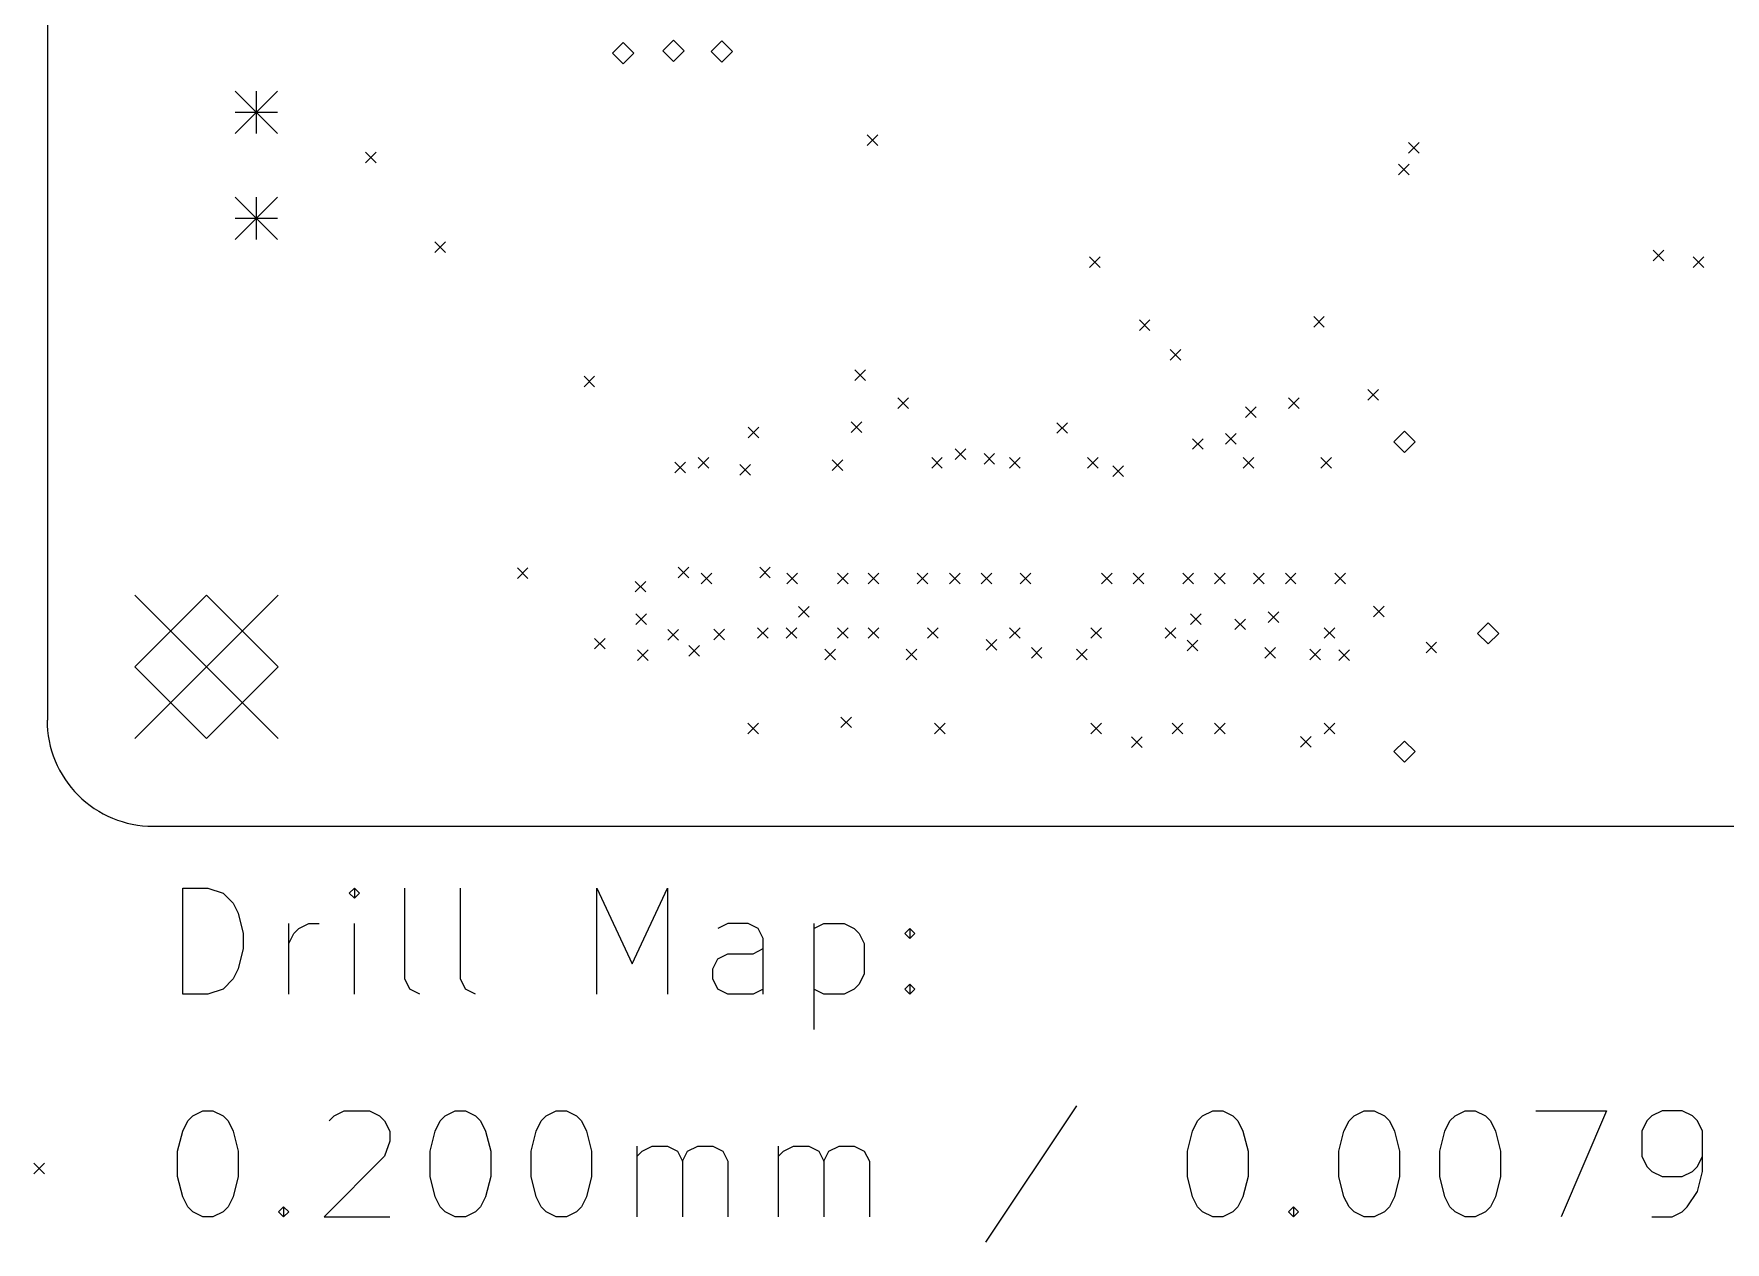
# Model space of a CAD drawing. Extents: x -2.1 to 64.5, y -89.3 to 0.
# Drawn here: x -0.26 to 31.65, y -67.85 to -45.07 of the extents above; entities that cross this region are included whole.
import ezdxf

# ---------------------------------------------------------------- set-up
doc = ezdxf.new("R2010")
doc.units = 0
doc.layers.add('BLACK', color=7, linetype='CONTINUOUS')

msp = doc.modelspace()

# ---------------------------------------------------------------- linework, layer by layer
at = {"layer": 'BLACK', "linetype": 'CONTINUOUS'}
for p, q in [((0, -2), (0, -58.0058)), ((10.86, -45.23), (10.66, -45.43)), ((11.06, -45.43), (10.86, -45.23)), ((11.81, -45.19), (11.61, -45.39)), ((12.01, -45.39), (11.81, -45.19)), ((12.72, -45.2), (12.52, -45.4)), ((12.92, -45.4), (12.72, -45.2)), ((10.66, -45.43), (10.86, -45.63)), ((10.86, -45.63), (11.06, -45.43)), ((11.61, -45.39), (11.81, -45.59)), ((11.81, -45.59), (12.01, -45.39)), ((12.52, -45.4), (12.72, -45.6)), ((12.72, -45.6), (12.92, -45.4)), ((3.54, -46.1455), (4.34, -46.9455)), ((4.34, -46.1455), (3.54, -46.9455)), ((3.94, -46.1455), (3.94, -46.9455)), ((3.54, -46.5455), (4.34, -46.5455)), ((15.4627, -46.9717), (15.6627, -47.1717)), ((15.6627, -46.9717), (15.4627, -47.1717)), ((25.6724, -47.1156), (25.8724, -47.3156)), ((25.8724, -47.1156), (25.6724, -47.3156)), ((6, -47.3), (6.2, -47.5)), ((6.2, -47.3), (6, -47.5)), ((25.4838, -47.5237), (25.6838, -47.7237)), ((25.6838, -47.5237), (25.4838, -47.7237)), ((3.54, -48.1455), (4.34, -48.9455)), ((4.34, -48.1455), (3.54, -48.9455)), ((3.94, -48.1455), (3.94, -48.9455)), ((3.54, -48.5455), (4.34, -48.5455)), ((7.3108, -48.9913), (7.5108, -49.1913)), ((7.5108, -48.9913), (7.3108, -49.1913)), ((19.6568, -49.2744), (19.8568, -49.4744)), ((19.8568, -49.2744), (19.6568, -49.4744)), ((30.2908, -49.1459), (30.4908, -49.3459)), ((30.4908, -49.1459), (30.2908, -49.3459)), ((31.0466, -49.2728), (31.2466, -49.4728)), ((31.2466, -49.2728), (31.0466, -49.4728)), ((23.8854, -50.3979), (24.0854, -50.5979)), ((24.0854, -50.3979), (23.8854, -50.5979)), ((20.597, -50.4599), (20.797, -50.6599)), ((20.797, -50.4599), (20.597, -50.6599)), ((21.1777, -51.0174), (21.3777, -51.2174)), ((21.3777, -51.0174), (21.1777, -51.2174)), ((10.1224, -51.524), (10.3224, -51.724)), ((10.3224, -51.524), (10.1224, -51.724)), ((15.232, -51.4), (15.432, -51.6)), ((15.432, -51.4), (15.232, -51.6)), ((16.0428, -51.9285), (16.2428, -52.1285)), ((16.2428, -51.9285), (16.0428, -52.1285)), ((23.4134, -51.9313), (23.6134, -52.1313)), ((23.6134, -51.9313), (23.4134, -52.1313)), ((24.9059, -51.7747), (25.1059, -51.9747)), ((25.1059, -51.7747), (24.9059, -51.9747)), ((22.5988, -52.1012), (22.7988, -52.3012)), ((22.7988, -52.1012), (22.5988, -52.3012)), ((13.2197, -52.482), (13.4197, -52.682)), ((13.4197, -52.482), (13.2197, -52.682)), ((15.1595, -52.3844), (15.3595, -52.5844)), ((15.3595, -52.3844), (15.1595, -52.5844)), ((19.0433, -52.3987), (19.2433, -52.5987)), ((19.2433, -52.3987), (19.0433, -52.5987)), ((22.224, -52.6), (22.424, -52.8)), ((22.424, -52.6), (22.224, -52.8)), ((25.6, -52.5605), (25.4, -52.7605)), ((25.8, -52.7605), (25.6, -52.5605)), ((17.1229, -52.8907), (17.3229, -53.0907)), ((17.3229, -52.8907), (17.1229, -53.0907)), ((21.6, -52.7), (21.8, -52.9)), ((21.8, -52.7), (21.6, -52.9)), ((25.4, -52.7605), (25.6, -52.9605)), ((25.6, -52.9605), (25.8, -52.7605)), ((11.8335, -53.1407), (12.0335, -53.3407)), ((12.0335, -53.1407), (11.8335, -53.3407)), ((12.2756, -53.0564), (12.4756, -53.2564)), ((12.4756, -53.0564), (12.2756, -53.2564)), ((13.063, -53.1845), (13.263, -53.3845)), ((13.263, -53.1845), (13.063, -53.3845)), ((14.8056, -53.1), (15.0056, -53.3)), ((15.0056, -53.1), (14.8056, -53.3)), ((16.6808, -53.0564), (16.8808, -53.2564)), ((16.8808, -53.0564), (16.6808, -53.2564)), ((17.6672, -52.9805), (17.8672, -53.1805)), ((17.8672, -52.9805), (17.6672, -53.1805)), ((18.1492, -53.0564), (18.3492, -53.2564)), ((18.3492, -53.0564), (18.1492, -53.2564)), ((19.6176, -53.0564), (19.8176, -53.2564)), ((19.8176, -53.0564), (19.6176, -53.2564)), ((20.1, -53.2105), (20.3, -53.4105)), ((20.3, -53.2105), (20.1, -53.4105)), ((22.5544, -53.0564), (22.7544, -53.2564)), ((22.7544, -53.0564), (22.5544, -53.2564)), ((24.0228, -53.0564), (24.2228, -53.2564)), ((24.2228, -53.0564), (24.0228, -53.2564)), ((8.865, -55.1347), (9.065, -55.3347)), ((9.065, -55.1347), (8.865, -55.3347)), ((11.8962, -55.1205), (12.0962, -55.3205)), ((12.0962, -55.1205), (11.8962, -55.3205)), ((13.4362, -55.1205), (13.6362, -55.3205)), ((13.6362, -55.1205), (13.4362, -55.3205)), ((11.0874, -55.3897), (11.2874, -55.5897)), ((11.2874, -55.3897), (11.0874, -55.5897)), ((12.335, -55.2375), (12.535, -55.4375)), ((12.535, -55.2375), (12.335, -55.4375)), ((13.9466, -55.2375), (14.1466, -55.4375)), ((14.1466, -55.2375), (13.9466, -55.4375)), ((14.9045, -55.2375), (15.1045, -55.4375)), ((15.1045, -55.2375), (14.9045, -55.4375)), ((15.4808, -55.2375), (15.6808, -55.4375)), ((15.6808, -55.2375), (15.4808, -55.4375)), ((16.4058, -55.2375), (16.6058, -55.4375)), ((16.6058, -55.2375), (16.4058, -55.4375)), ((17.015, -55.2375), (17.215, -55.4375)), ((17.215, -55.2375), (17.015, -55.4375)), ((17.615, -55.2375), (17.815, -55.4375)), ((17.815, -55.2375), (17.615, -55.4375)), ((18.3492, -55.2375), (18.5492, -55.4375)), ((18.5492, -55.2375), (18.3492, -55.4375)), ((19.8834, -55.2375), (20.0834, -55.4375)), ((20.0834, -55.2375), (19.8834, -55.4375)), ((20.4834, -55.2375), (20.6834, -55.4375)), ((20.6834, -55.2375), (20.4834, -55.4375)), ((21.4176, -55.2375), (21.6176, -55.4375)), ((21.6176, -55.2375), (21.4176, -55.4375)), ((22.0176, -55.2375), (22.2176, -55.4375)), ((22.2176, -55.2375), (22.0176, -55.4375)), ((22.7518, -55.2375), (22.9518, -55.4375)), ((22.9518, -55.2375), (22.7518, -55.4375)), ((23.3518, -55.2375), (23.5518, -55.4375)), ((23.5518, -55.2375), (23.3518, -55.4375)), ((24.286, -55.2375), (24.486, -55.4375)), ((24.486, -55.2375), (24.286, -55.4375)), ((1.65, -55.65), (4.35, -58.35)), ((4.35, -55.65), (1.65, -58.35)), ((3, -55.65), (1.65, -57)), ((4.35, -57), (3, -55.65)), ((11.1, -56), (11.3, -56.2)), ((11.3, -56), (11.1, -56.2)), ((14.1702, -55.8629), (14.3702, -56.0629)), ((14.3702, -55.8629), (14.1702, -56.0629)), ((21.5623, -56.0041), (21.7623, -56.2041)), ((21.7623, -56.0041), (21.5623, -56.2041)), ((22.4, -56.1), (22.6, -56.3)), ((22.6, -56.1), (22.4, -56.3)), ((23.0286, -55.9669), (23.2286, -56.1669)), ((23.2286, -55.9669), (23.0286, -56.1669)), ((25.0126, -55.8588), (25.2126, -56.0588)), ((25.2126, -55.8588), (25.0126, -56.0588)), ((10.32, -56.4645), (10.52, -56.6645)), ((10.52, -56.4645), (10.32, -56.6645)), ((11.7013, -56.2998), (11.9013, -56.4998)), ((11.9013, -56.2998), (11.7013, -56.4998)), ((12.5695, -56.2906), (12.7695, -56.4906)), ((12.7695, -56.2906), (12.5695, -56.4906)), ((13.3974, -56.2625), (13.5974, -56.4625)), ((13.5974, -56.2625), (13.3974, -56.4625)), ((13.935, -56.2625), (14.135, -56.4625)), ((14.135, -56.2625), (13.935, -56.4625)), ((14.9045, -56.2625), (15.1045, -56.4625)), ((15.1045, -56.2625), (14.9045, -56.4625)), ((15.4808, -56.2625), (15.6808, -56.4625)), ((15.6808, -56.2625), (15.4808, -56.4625)), ((16.6008, -56.2625), (16.8008, -56.4625)), ((16.8008, -56.2625), (16.6008, -56.4625)), ((18.1492, -56.2625), (18.3492, -56.4625)), ((18.3492, -56.2625), (18.1492, -56.4625)), ((19.6834, -56.2625), (19.8834, -56.4625)), ((19.8834, -56.2625), (19.6834, -56.4625)), ((21.086, -56.2625), (21.286, -56.4625)), ((21.286, -56.2625), (21.086, -56.4625)), ((24.086, -56.2625), (24.286, -56.4625)), ((24.286, -56.2625), (24.086, -56.4625)), ((27.1771, -56.1698), (26.9771, -56.3698)), ((26.9771, -56.3698), (27.1771, -56.5698)), ((27.3771, -56.3698), (27.1771, -56.1698)), ((27.1771, -56.5698), (27.3771, -56.3698)), ((11.1328, -56.68), (11.3328, -56.88)), ((11.3328, -56.68), (11.1328, -56.88)), ((12.1, -56.6), (12.3, -56.8)), ((12.3, -56.6), (12.1, -56.8)), ((14.6666, -56.6687), (14.8666, -56.8687)), ((14.8666, -56.6687), (14.6666, -56.8687)), ((16.2008, -56.6666), (16.4008, -56.8666)), ((16.4008, -56.6666), (16.2008, -56.8666)), ((17.7071, -56.4848), (17.9071, -56.6848)), ((17.9071, -56.4848), (17.7071, -56.6848)), ((18.5597, -56.6354), (18.7597, -56.8354)), ((18.7597, -56.6354), (18.5597, -56.8354)), ((19.4131, -56.6687), (19.6131, -56.8687)), ((19.6131, -56.6687), (19.4131, -56.8687)), ((21.5, -56.5), (21.7, -56.7)), ((21.7, -56.5), (21.5, -56.7)), ((22.9636, -56.6358), (23.1636, -56.8358)), ((23.1636, -56.6358), (22.9636, -56.8358)), ((23.8131, -56.6687), (24.0131, -56.8687)), ((24.0131, -56.6687), (23.8131, -56.8687)), ((24.3601, -56.68), (24.5601, -56.88)), ((24.5601, -56.68), (24.3601, -56.88)), ((26.0045, -56.5352), (26.2045, -56.7352)), ((26.2045, -56.5352), (26.0045, -56.7352)), ((1.65, -57), (3, -58.35)), ((3, -58.35), (4.35, -57)), ((13.215, -58.0611), (13.415, -58.2611)), ((13.415, -58.0611), (13.215, -58.2611)), ((14.9679, -57.9468), (15.1679, -58.1468)), ((15.1679, -57.9468), (14.9679, -58.1468)), ((16.735, -58.0611), (16.935, -58.2611)), ((16.935, -58.0611), (16.735, -58.2611)), ((19.6834, -58.0611), (19.8834, -58.2611)), ((19.8834, -58.0611), (19.6834, -58.2611)), ((21.2176, -58.0611), (21.4176, -58.2611)), ((21.4176, -58.0611), (21.2176, -58.2611)), ((22.0176, -58.0611), (22.2176, -58.2611)), ((22.2176, -58.0611), (22.0176, -58.2611)), ((24.086, -58.0611), (24.286, -58.2611)), ((24.286, -58.0611), (24.086, -58.2611)), ((20.4493, -58.3221), (20.6493, -58.5221)), ((20.6493, -58.3221), (20.4493, -58.5221)), ((23.6355, -58.313), (23.8355, -58.513)), ((23.8355, -58.313), (23.6355, -58.513)), ((25.6, -58.4), (25.4, -58.6)), ((25.4, -58.6), (25.6, -58.8)), ((25.8, -58.6), (25.6, -58.4)), ((25.6, -58.8), (25.8, -58.6)), ((1.99421, -60.0058), (57.9958, -60)), ((2.55198, -63.1706), (2.55198, -61.1706)), ((2.55198, -61.1706), (3.02817, -61.1706)), ((3.02817, -61.1706), (3.31389, -61.2659)), ((5.79008, -61.1706), (5.69484, -61.2659)), ((5.88531, -61.2659), (5.79008, -61.1706)), ((5.79008, -61.1706), (5.79008, -61.3611)), ((6.74246, -62.8849), (6.74246, -61.1706)), ((7.79008, -62.8849), (7.79008, -61.1706)), ((10.3615, -63.1706), (10.3615, -61.1706)), ((10.3615, -61.1706), (11.0282, -62.5992)), ((11.0282, -62.5992), (11.6948, -61.1706)), ((11.6948, -61.1706), (11.6948, -63.1706)), ((3.31389, -61.2659), (3.50436, -61.4563)), ((3.50436, -61.4563), (3.5996, -61.6468)), ((5.69484, -61.2659), (5.79008, -61.3611)), ((5.79008, -61.3611), (5.88531, -61.2659)), ((3.5996, -61.6468), (3.69484, -62.0278)), ((4.55198, -63.1706), (4.55198, -61.8373)), ((4.74246, -61.9325), (4.93293, -61.8373)), ((4.93293, -61.8373), (5.12341, -61.8373)), ((5.79008, -63.1706), (5.79008, -61.8373)), ((12.8377, -61.8373), (12.6472, -61.9325)), ((13.2186, -61.8373), (12.8377, -61.8373)), ((13.4091, -61.9325), (13.2186, -61.8373)), ((14.4567, -61.8373), (14.4567, -63.8373)), ((14.4567, -61.9325), (14.6472, -61.8373)), ((14.6472, -61.8373), (15.0282, -61.8373)), ((15.0282, -61.8373), (15.2186, -61.9325)), ((3.69484, -62.0278), (3.69484, -62.3135)), ((4.55198, -62.2182), (4.64722, -62.0278)), ((4.64722, -62.0278), (4.74246, -61.9325)), ((13.5044, -62.123), (13.4091, -61.9325)), ((13.5044, -63.1706), (13.5044, -62.123)), ((15.2186, -61.9325), (15.3139, -62.0278)), ((15.3139, -62.0278), (15.4091, -62.2182)), ((16.171, -62.0278), (16.2663, -61.9325)), ((16.2663, -62.123), (16.171, -62.0278)), ((16.2663, -61.9325), (16.3615, -62.0278)), ((16.2663, -61.9325), (16.2663, -62.123)), ((16.3615, -62.0278), (16.2663, -62.123)), ((3.69484, -62.3135), (3.5996, -62.6944)), ((12.552, -62.6944), (12.6472, -62.504)), ((12.6472, -62.504), (12.8377, -62.4087)), ((12.8377, -62.4087), (13.3139, -62.4087)), ((13.3139, -62.4087), (13.5044, -62.3135)), ((15.4091, -62.2182), (15.4091, -62.7897)), ((3.5996, -62.6944), (3.50436, -62.8849)), ((12.552, -62.8849), (12.552, -62.6944)), ((15.4091, -62.7897), (15.3139, -62.9801)), ((3.31389, -63.0754), (3.02817, -63.1706)), ((3.50436, -62.8849), (3.31389, -63.0754)), ((6.8377, -63.0754), (6.74246, -62.8849)), ((7.02817, -63.1706), (6.8377, -63.0754)), ((7.88531, -63.0754), (7.79008, -62.8849)), ((8.07579, -63.1706), (7.88531, -63.0754)), ((12.6472, -63.0754), (12.552, -62.8849)), ((12.8377, -63.1706), (12.6472, -63.0754)), ((13.5044, -63.0754), (13.3139, -63.1706)), ((14.6472, -63.1706), (14.4567, -63.0754)), ((15.2186, -63.0754), (15.0282, -63.1706)), ((15.3139, -62.9801), (15.2186, -63.0754)), ((16.171, -63.0754), (16.2663, -62.9801)), ((16.2663, -63.1706), (16.171, -63.0754)), ((16.2663, -62.9801), (16.3615, -63.0754)), ((16.2663, -62.9801), (16.2663, -63.1706)), ((16.3615, -63.0754), (16.2663, -63.1706)), ((3.02817, -63.1706), (2.55198, -63.1706)), ((13.3139, -63.1706), (12.8377, -63.1706)), ((15.0282, -63.1706), (14.6472, -63.1706)), ((2.74246, -65.4659), (2.93293, -65.3706)), ((2.93293, -65.3706), (3.12341, -65.3706)), ((3.12341, -65.3706), (3.31389, -65.4659)), ((5.40912, -65.4659), (5.5996, -65.3706)), ((5.5996, -65.3706), (6.07579, -65.3706)), ((6.07579, -65.3706), (6.26627, -65.4659)), ((7.50436, -65.4659), (7.69484, -65.3706)), ((7.69484, -65.3706), (7.88532, -65.3706)), ((7.88532, -65.3706), (8.07579, -65.4659)), ((9.40912, -65.4659), (9.5996, -65.3706)), ((9.5996, -65.3706), (9.79008, -65.3706)), ((9.79008, -65.3706), (9.98055, -65.4659)), ((19.4091, -65.2754), (17.6948, -67.8468)), ((21.7901, -65.4659), (21.9806, -65.3706)), ((21.9806, -65.3706), (22.171, -65.3706)), ((22.171, -65.3706), (22.3615, -65.4659)), ((24.6472, -65.4659), (24.8377, -65.3706)), ((24.8377, -65.3706), (25.0282, -65.3706)), ((25.0282, -65.3706), (25.2187, -65.4659)), ((26.552, -65.4659), (26.7425, -65.3706)), ((26.7425, -65.3706), (26.9329, -65.3706)), ((26.9329, -65.3706), (27.1234, -65.4659)), ((28.0758, -65.3706), (29.4091, -65.3706)), ((29.4091, -65.3706), (28.552, -67.3706)), ((30.4567, -65.3706), (30.2663, -65.4659)), ((30.8377, -65.3706), (30.4567, -65.3706)), ((31.0282, -65.4659), (30.8377, -65.3706)), ((2.55198, -65.7516), (2.64722, -65.5611)), ((2.64722, -65.5611), (2.74246, -65.4659)), ((3.31389, -65.4659), (3.40912, -65.5611)), ((3.40912, -65.5611), (3.50436, -65.7516)), ((5.31389, -65.5611), (5.40912, -65.4659)), ((6.26627, -65.4659), (6.36151, -65.5611)), ((6.36151, -65.5611), (6.45674, -65.7516)), ((7.31389, -65.7516), (7.40912, -65.5611)), ((7.40912, -65.5611), (7.50436, -65.4659)), ((8.07579, -65.4659), (8.17103, -65.5611)), ((8.17103, -65.5611), (8.26627, -65.7516)), ((9.21865, -65.7516), (9.31389, -65.5611)), ((9.31389, -65.5611), (9.40912, -65.4659)), ((9.98055, -65.4659), (10.0758, -65.5611)), ((10.0758, -65.5611), (10.171, -65.7516)), ((21.5996, -65.7516), (21.6948, -65.5611)), ((21.6948, -65.5611), (21.7901, -65.4659)), ((22.3615, -65.4659), (22.4567, -65.5611)), ((22.4567, -65.5611), (22.552, -65.7516)), ((24.4567, -65.7516), (24.552, -65.5611)), ((24.552, -65.5611), (24.6472, -65.4659)), ((25.2187, -65.4659), (25.3139, -65.5611)), ((25.3139, -65.5611), (25.4091, -65.7516)), ((26.3615, -65.7516), (26.4567, -65.5611)), ((26.4567, -65.5611), (26.552, -65.4659)), ((27.1234, -65.4659), (27.2187, -65.5611)), ((27.2187, -65.5611), (27.3139, -65.7516)), ((30.171, -65.5611), (30.0758, -65.7516)), ((30.2663, -65.4659), (30.171, -65.5611)), ((31.1234, -65.5611), (31.0282, -65.4659)), ((31.2187, -65.7516), (31.1234, -65.5611)), ((2.45674, -66.1325), (2.55198, -65.7516)), ((3.50436, -65.7516), (3.5996, -66.1325)), ((6.45674, -65.942), (6.36151, -66.2278)), ((6.45674, -65.7516), (6.45674, -65.942)), ((7.21865, -66.1325), (7.31389, -65.7516)), ((8.26627, -65.7516), (8.36151, -66.1325)), ((9.12341, -66.1325), (9.21865, -65.7516)), ((10.171, -65.7516), (10.2663, -66.1325)), ((11.1234, -67.3706), (11.1234, -66.0373)), ((11.2186, -66.1325), (11.4091, -66.0373)), ((11.4091, -66.0373), (11.6948, -66.0373)), ((11.6948, -66.0373), (11.8853, -66.1325)), ((12.0758, -66.1325), (12.2663, -66.0373)), ((12.2663, -66.0373), (12.552, -66.0373)), ((12.552, -66.0373), (12.7425, -66.1325)), ((13.7901, -67.3706), (13.7901, -66.0373)), ((13.8853, -66.1325), (14.0758, -66.0373)), ((14.0758, -66.0373), (14.3615, -66.0373)), ((14.3615, -66.0373), (14.552, -66.1325)), ((14.7425, -66.1325), (14.9329, -66.0373)), ((14.9329, -66.0373), (15.2186, -66.0373)), ((15.2186, -66.0373), (15.4091, -66.1325)), ((21.5044, -66.1325), (21.5996, -65.7516)), ((22.552, -65.7516), (22.6472, -66.1325)), ((24.3615, -66.1325), (24.4567, -65.7516)), ((25.4091, -65.7516), (25.5044, -66.1325)), ((26.2663, -66.1325), (26.3615, -65.7516)), ((27.3139, -65.7516), (27.4091, -66.1325)), ((30.0758, -65.7516), (30.0758, -66.2278)), ((31.2187, -66.5135), (31.2187, -65.7516)), ((-0.25579, -66.3558), (-0.05579, -66.5558)), ((-0.05579, -66.3558), (-0.25579, -66.5558)), ((2.45674, -66.6087), (2.45674, -66.1325)), ((3.5996, -66.1325), (3.5996, -66.6087)), ((6.36151, -66.2278), (5.21865, -67.3706)), ((7.21865, -66.6087), (7.21865, -66.1325)), ((8.36151, -66.1325), (8.36151, -66.6087)), ((9.12341, -66.6087), (9.12341, -66.1325)), ((10.2663, -66.1325), (10.2663, -66.6087)), ((11.1234, -66.2278), (11.2186, -66.1325)), ((11.8853, -66.1325), (11.9806, -66.323)), ((11.9806, -66.323), (12.0758, -66.1325)), ((11.9806, -66.323), (11.9806, -67.3706)), ((12.7425, -66.1325), (12.8377, -66.323)), ((12.8377, -66.323), (12.8377, -67.3706)), ((13.7901, -66.2278), (13.8853, -66.1325)), ((14.552, -66.1325), (14.6472, -66.323)), ((14.6472, -66.323), (14.7425, -66.1325)), ((14.6472, -66.323), (14.6472, -67.3706)), ((15.4091, -66.1325), (15.5044, -66.323)), ((15.5044, -66.323), (15.5044, -67.3706)), ((21.5044, -66.6087), (21.5044, -66.1325)), ((22.6472, -66.1325), (22.6472, -66.6087)), ((24.3615, -66.6087), (24.3615, -66.1325)), ((25.5044, -66.1325), (25.5044, -66.6087)), ((26.2663, -66.6087), (26.2663, -66.1325)), ((27.4091, -66.1325), (27.4091, -66.6087)), ((30.0758, -66.2278), (30.171, -66.4182)), ((31.1234, -66.4182), (31.2187, -66.2278)), ((2.55198, -66.9897), (2.45674, -66.6087)), ((3.5996, -66.6087), (3.50436, -66.9897)), ((7.31389, -66.9897), (7.21865, -66.6087)), ((8.36151, -66.6087), (8.26627, -66.9897)), ((9.21865, -66.9897), (9.12341, -66.6087)), ((10.2663, -66.6087), (10.171, -66.9897)), ((21.5996, -66.9897), (21.5044, -66.6087)), ((22.6472, -66.6087), (22.552, -66.9897)), ((24.4567, -66.9897), (24.3615, -66.6087)), ((25.5044, -66.6087), (25.4091, -66.9897)), ((26.3615, -66.9897), (26.2663, -66.6087)), ((27.4091, -66.6087), (27.3139, -66.9897)), ((30.171, -66.4182), (30.2663, -66.5135)), ((30.2663, -66.5135), (30.4567, -66.6087)), ((30.4567, -66.6087), (30.8377, -66.6087)), ((30.8377, -66.6087), (31.0282, -66.5135)), ((31.0282, -66.5135), (31.1234, -66.4182)), ((31.1234, -66.8944), (31.2187, -66.5135)), ((2.64722, -67.1801), (2.55198, -66.9897)), ((3.50436, -66.9897), (3.40912, -67.1801)), ((7.40912, -67.1801), (7.31389, -66.9897)), ((8.26627, -66.9897), (8.17103, -67.1801)), ((9.31389, -67.1801), (9.21865, -66.9897)), ((10.171, -66.9897), (10.0758, -67.1801)), ((21.6948, -67.1801), (21.5996, -66.9897)), ((22.552, -66.9897), (22.4567, -67.1801)), ((24.552, -67.1801), (24.4567, -66.9897)), ((25.4091, -66.9897), (25.3139, -67.1801)), ((26.4567, -67.1801), (26.3615, -66.9897)), ((27.3139, -66.9897), (27.2187, -67.1801)), ((30.9329, -67.1801), (31.1234, -66.8944)), ((2.74246, -67.2754), (2.64722, -67.1801)), ((2.93293, -67.3706), (2.74246, -67.2754)), ((3.31389, -67.2754), (3.12341, -67.3706)), ((3.40912, -67.1801), (3.31389, -67.2754)), ((4.36151, -67.2754), (4.45674, -67.1801)), ((4.45674, -67.3706), (4.36151, -67.2754)), ((4.45674, -67.1801), (4.55198, -67.2754)), ((4.45674, -67.1801), (4.45674, -67.3706)), ((4.55198, -67.2754), (4.45674, -67.3706)), ((7.50436, -67.2754), (7.40912, -67.1801)), ((7.69484, -67.3706), (7.50436, -67.2754)), ((8.07579, -67.2754), (7.88532, -67.3706)), ((8.17103, -67.1801), (8.07579, -67.2754)), ((9.40912, -67.2754), (9.31389, -67.1801)), ((9.5996, -67.3706), (9.40912, -67.2754)), ((9.98055, -67.2754), (9.79008, -67.3706)), ((10.0758, -67.1801), (9.98055, -67.2754)), ((21.7901, -67.2754), (21.6948, -67.1801)), ((21.9806, -67.3706), (21.7901, -67.2754)), ((22.3615, -67.2754), (22.171, -67.3706)), ((22.4567, -67.1801), (22.3615, -67.2754)), ((23.4091, -67.2754), (23.5044, -67.1801)), ((23.5044, -67.3706), (23.4091, -67.2754)), ((23.5044, -67.1801), (23.5996, -67.2754)), ((23.5044, -67.1801), (23.5044, -67.3706)), ((23.5996, -67.2754), (23.5044, -67.3706)), ((24.6472, -67.2754), (24.552, -67.1801)), ((24.8377, -67.3706), (24.6472, -67.2754)), ((25.2187, -67.2754), (25.0282, -67.3706)), ((25.3139, -67.1801), (25.2187, -67.2754)), ((26.552, -67.2754), (26.4567, -67.1801)), ((26.7425, -67.3706), (26.552, -67.2754)), ((27.1234, -67.2754), (26.9329, -67.3706)), ((27.2187, -67.1801), (27.1234, -67.2754)), ((30.6472, -67.3706), (30.8377, -67.2754)), ((30.8377, -67.2754), (30.9329, -67.1801)), ((3.12341, -67.3706), (2.93293, -67.3706)), ((5.21865, -67.3706), (6.45674, -67.3706)), ((7.88532, -67.3706), (7.69484, -67.3706)), ((9.79008, -67.3706), (9.5996, -67.3706)), ((22.171, -67.3706), (21.9806, -67.3706)), ((25.0282, -67.3706), (24.8377, -67.3706)), ((26.9329, -67.3706), (26.7425, -67.3706)), ((30.2663, -67.3706), (30.6472, -67.3706))]:
    msp.add_line(p, q, dxfattribs=at)
at = {"layer": 'BLACK'}
msp.add_arc((1.9942, -58.0058), 1.99999, -180, -89.9997, dxfattribs=at)

doc.saveas('drawing.dxf')
